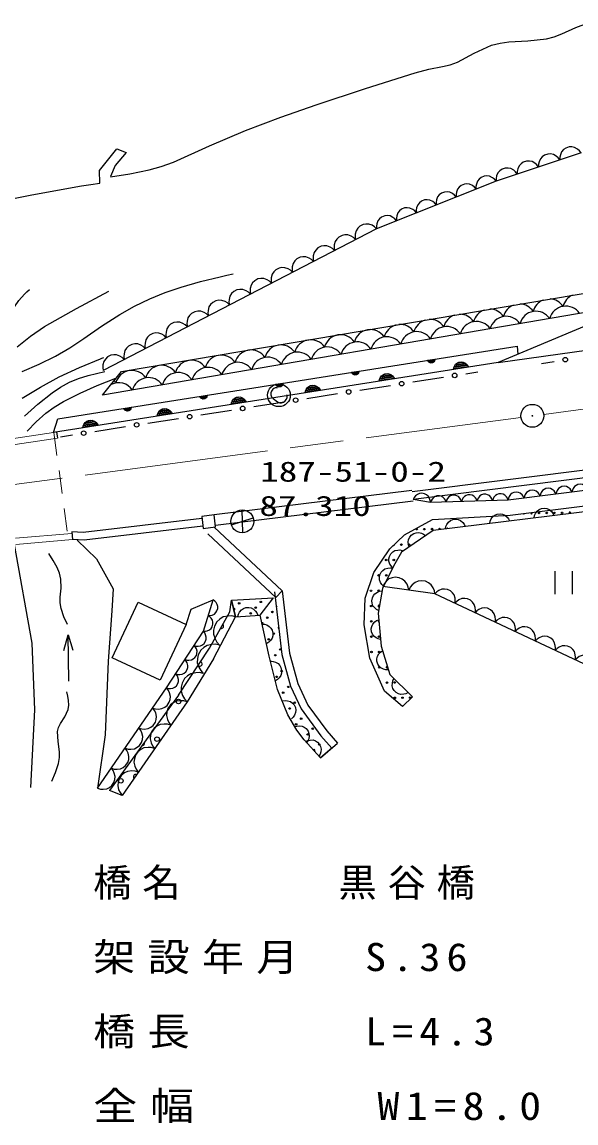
# Model space of a CAD drawing. Units: millimetres, scale not verified. Extents: x 40000 to 680000, y 20000 to 380000.
# Drawn here: x 331942 to 368083, y 237313 to 309188 of the extents above; entities that cross this region are included whole.
import ezdxf
from ezdxf.enums import TextEntityAlignment as Align

# ---------------------------------------------------------------- set-up
doc = ezdxf.new("R2010")
doc.units = ezdxf.units.MM
doc.header["$LTSCALE"] = 1000
doc.linetypes.add('CHAIN', pattern=[18.5, 12, -1.5, 3.5, -1.5])
doc.linetypes.add('USER1', pattern=[2.5, 1.5, -1])
for name, color, linetype, lineweight in [('M-BGD', 7, 'Continuous', 25), ('M-BMK', 2, 'CHAIN', 13), ('M-BMK-SRVR', 3, 'Continuous', 25), ('M-STR', 1, 'Continuous', 13)]:
    doc.layers.add(name, color=color, linetype=linetype, lineweight=lineweight)
doc.layers.add('M-STR-HTXT', color=7, linetype='Continuous')
doc.styles.add('ＭＳ ゴシック', font='')
doc.styles.get('ＭＳ ゴシック').set_extended_font_data('MS Gothic')

# ---------------------------------------------------------------- blocks, each defined once
blk = doc.blocks.new('BUHIN89')
at = {"color": 7, "linetype": 'Continuous', "lineweight": 25}
for p, q in [((-479, -12), (460, 135)), ((425, 193), (-464, 54)), ((-437, 121), (376, 249)), ((322, 304), (-397, 191)), ((-347, 262), (250, 356)), ((125, 399), (-243, 341))]:
    blk.add_line(p, q, dxfattribs=at)
blk.add_lwpolyline([(-494, -78), (-472, 42), (-431, 147), (-351, 271), (-252, 348), (-142, 403), (11, 427), (133, 408), (251, 366), (365, 272), (439, 185), (494, 78)], close=True, dxfattribs=at)
blk = doc.blocks.new('BUHIN90')
at = {"color": 7, "linetype": 'Continuous', "lineweight": 25}
for p, q in [((239, 6), (-230, -68)), ((-212, -97), (232, -27)), ((218, -60), (-188, -125)), ((-161, -152), (199, -95)), ((174, -131), (-125, -178)), ((-62, -200), (122, -171))]:
    blk.add_line(p, q, dxfattribs=at)
blk.add_lwpolyline([(247, 39), (236, -21), (215, -73), (176, -135), (126, -174), (71, -201), (-5, -213), (-66, -204), (-125, -183), (-182, -136), (-219, -93), (-247, -39)], close=True, dxfattribs=at)
blk = doc.blocks.new('BUHIN122')
at = {"color": 7, "linetype": 'Continuous', "lineweight": 25}
blk.add_lwpolyline([(-148, 633), (10, 616), (151, 569), (318, 481), (427, 360), (506, 222), (551, 25), (542, -134), (498, -291), (388, -447), (282, -552), (148, -633)], dxfattribs=at)
blk = doc.blocks.new('BUHIN124')
at = {"color": 7, "linetype": 'Continuous', "lineweight": 25}
blk.add_lwpolyline([(-645, -80), (-612, 75), (-550, 210), (-445, 367), (-313, 462), (-167, 526), (33, 551), (191, 525), (342, 465), (485, 338), (578, 222), (645, 80)], dxfattribs=at)
blk = doc.blocks.new('BUHIN140')
at = {"color": 7, "linetype": 'Continuous', "lineweight": 25}
blk.add_circle((0, 0), 149, dxfattribs=at)
blk = doc.blocks.new('BUHIN141')
at = {"color": 7, "linetype": 'Continuous', "lineweight": 25}
blk.add_circle((0, 0), 149, dxfattribs=at)
blk = doc.blocks.new('BUHIN275')
at = {"color": 7, "linetype": 'Continuous', "lineweight": 25}
blk.add_lwpolyline([(852, -118), (815, 86), (736, 267), (596, 477), (423, 605), (231, 697), (-33, 734), (-242, 698), (-443, 621), (-635, 457), (-756, 305), (-852, 118)], dxfattribs=at)
blk = doc.blocks.new('BUHIN276')
at = {"color": 7, "linetype": 'Continuous', "lineweight": 25}
blk.add_lwpolyline([(654, -309), (676, -135), (657, 29), (598, 234), (491, 380), (361, 501), (158, 597), (-19, 620), (-200, 610), (-395, 526), (-531, 434), (-654, 309)], dxfattribs=at)
blk = doc.blocks.new('BUHIN315')
at = {"color": 7, "linetype": 'Continuous', "lineweight": 25}
blk.add_lwpolyline([(686, 356), (553, 487), (401, 578), (189, 659), (-5, 663), (-192, 631), (-405, 521), (-540, 386), (-648, 225), (-703, 5), (-713, -169), (-686, -356)], dxfattribs=at)
blk = doc.blocks.new('BUHIN316')
at = {"color": 7, "linetype": 'Continuous', "lineweight": 25}
blk.add_lwpolyline([(649, 259), (541, 389), (413, 484), (229, 577), (55, 598), (-117, 586), (-318, 505), (-451, 396), (-563, 261), (-633, 68), (-657, -89), (-649, -259)], dxfattribs=at)
blk = doc.blocks.new('BUHIN317')
at = {"color": 7, "linetype": 'Continuous', "lineweight": 25}
blk.add_lwpolyline([(693, 231), (588, 373), (460, 481), (274, 588), (94, 621), (-87, 618), (-302, 547), (-447, 440), (-572, 306), (-656, 109), (-691, -53), (-693, -231)], dxfattribs=at)
blk = doc.blocks.new('BUHIN343')
at = {"color": 7, "linetype": 'Continuous', "lineweight": 25}
blk.add_lwpolyline([(-450, -655), (-266, -710), (-84, -719), (148, -690), (326, -600), (480, -480), (620, -277), (677, -89), (697, 109), (641, 336), (565, 499), (450, 655)], dxfattribs=at)
blk = doc.blocks.new('BUHIN344')
at = {"color": 7, "linetype": 'Continuous', "lineweight": 25}
blk.add_lwpolyline([(528, 927), (275, 979), (31, 970), (-276, 906), (-503, 765), (-697, 587), (-860, 300), (-915, 42), (-920, -225), (-819, -522), (-699, -731), (-528, -927)], dxfattribs=at)
blk = doc.blocks.new('BUHIN345')
at = {"color": 7, "linetype": 'Continuous', "lineweight": 25}
blk.add_lwpolyline([(531, 764), (315, 828), (103, 840), (-169, 808), (-377, 704), (-559, 564), (-724, 327), (-791, 108), (-816, -123), (-752, -389), (-664, -580), (-531, -764)], dxfattribs=at)
blk = doc.blocks.new('BUHIN346')
at = {"color": 7, "linetype": 'Continuous', "lineweight": 25}
for p, q in [((-578, 750), (-578, -750)), ((574, -750), (574, 750))]:
    blk.add_line(p, q, dxfattribs=at)
blk = doc.blocks.new('BUHIN353')
at = {"color": 7, "linetype": 'Continuous', "lineweight": 25}
blk.add_lwpolyline([(-157, -514), (-27, -512), (92, -480), (236, -415), (332, -321), (407, -212), (456, -52), (454, 80), (427, 212), (345, 347), (263, 437), (157, 514)], dxfattribs=at)
blk = doc.blocks.new('BUHIN354')
at = {"color": 7, "linetype": 'Continuous', "lineweight": 25}
blk.add_lwpolyline([(-301, -462), (-172, -497), (-46, -500), (115, -476), (236, -410), (342, -324), (435, -181), (471, -50), (482, 88), (439, 244), (383, 356), (301, 462)], dxfattribs=at)
blk = doc.blocks.new('BUHIN355')
at = {"color": 7, "linetype": 'Continuous', "lineweight": 25}
blk.add_lwpolyline([(522, 64), (468, 180), (393, 274), (277, 376), (154, 424), (27, 448), (-135, 428), (-253, 374), (-360, 297), (-447, 170), (-495, 61), (-522, -64)], dxfattribs=at)
blk = doc.blocks.new('BUHIN356')
at = {"color": 7, "linetype": 'Continuous', "lineweight": 25}
blk.add_lwpolyline([(505, 16), (464, 131), (400, 227), (298, 335), (185, 393), (65, 427), (-92, 422), (-209, 380), (-318, 316), (-413, 202), (-468, 102), (-505, -16)], dxfattribs=at)
blk = doc.blocks.new('BUHIN387')
at = {"color": 7, "linetype": 'Continuous', "lineweight": 25}
for radius in [746, 22.5]:
    blk.add_circle((0, 0), radius, dxfattribs=at)

msp = doc.modelspace()

# ---------------------------------------------------------------- linework, layer by layer
at = {"layer": 'M-BGD'}
for p, q in [((336999, 299486), (338129, 300912)), ((338730, 300671), (338009, 299831)), ((338129, 300912), (338730, 300671)), ((368414, 300647), (362867, 298797)), ((338009, 299831), (337721, 299110)), ((337024, 298677), (336999, 299486)), ((362867, 298797), (355073, 295693)), ((355073, 295693), (337241, 286447)), ((338439, 286379), (376608, 292840)), ((372210, 290824), (337202, 284821)), ((372165, 290816), (362998, 286951)), ((334276, 283286), (364237, 288029)), ((363007, 286955), (368919, 287779)), ((364237, 288029), (364279, 287491)), ((362998, 286951), (333994, 282393)), ((365842, 286901), (366657, 287029)), ((337202, 284821), (338439, 286379)), ((360895, 286229), (361683, 286351)), ((353978, 285153), (355984, 285465)), ((357436, 285691), (359442, 286003)), ((350520, 284615), (352525, 284927)), ((347061, 284077), (349067, 284389)), ((334003, 282380), (334273, 283280)), ((340144, 283001), (342150, 283313)), ((343603, 283539), (345609, 283851)), ((336686, 282463), (338692, 282775)), ((334198, 282425), (334257, 282029)), ((334445, 282114), (335233, 282237)), ((375067, 280736), (357389, 278517)), ((375129, 280239), (357451, 278021)), ((373039, 279141), (363650, 277981)), ((357368, 278597), (344471, 277006)), ((363795, 276990), (373174, 278164)), ((357453, 277902), (344557, 276312)), ((358599, 277822), (357451, 278021)), ((363650, 277981), (358599, 277822)), ((373228, 277787), (358765, 275998)), ((343680, 276767), (335937, 275868)), ((344471, 277006), (343662, 276914)), ((343662, 276914), (343751, 276132)), ((344560, 276224), (344471, 277006)), ((358730, 276705), (363795, 276990)), ((343738, 276270), (335994, 275371)), ((343751, 276132), (344560, 276224)), ((344480, 276206), (348918, 272046)), ((356885, 275719), (358730, 276705)), ((335937, 275868), (335190, 275908)), ((335190, 275908), (335233, 275408)), ((335994, 275371), (335233, 275408)), ((335543, 275366), (336811, 274142)), ((344070, 275768), (348507, 271608)), ((355936, 274794), (356885, 275719)), ((358765, 275998), (356692, 274584)), ((331426, 275071), (332585, 268647)), ((354898, 273255), (355936, 274794)), ((356692, 274584), (356183, 273667)), ((336811, 274142), (337893, 272178)), ((354320, 271567), (354898, 273255)), ((356183, 273667), (355454, 272214)), ((337893, 272178), (337808, 270742)), ((348421, 271988), (348892, 267898)), ((348507, 271608), (348918, 272046)), ((348918, 272046), (349384, 267994)), ((355454, 272214), (355178, 270597)), ((358881, 271860), (355474, 272333)), ((371957, 265689), (358881, 271860)), ((337831, 267680), (339520, 271315)), ((339520, 271315), (342653, 269859)), ((342969, 270867), (344410, 271466)), ((343782, 269410), (344410, 271466)), ((345508, 270688), (345606, 271440)), ((345606, 271440), (348338, 271607)), ((345879, 270367), (345606, 271440)), ((345606, 271440), (345879, 270367)), ((345879, 270367), (345606, 271440)), ((347474, 270473), (348338, 271607)), ((354274, 269844), (354320, 271567)), ((337808, 270742), (337559, 267464)), ((342653, 269859), (342969, 270867)), ((344182, 268310), (345508, 270688)), ((344444, 267623), (345879, 270367)), ((345879, 270367), (347474, 270473)), ((348072, 267795), (347474, 270473)), ((355178, 270597), (355365, 268449)), ((342653, 269859), (340964, 266224)), ((354632, 267657), (354274, 269844)), ((335002, 266167), (334946, 269173)), ((341375, 265712), (343782, 269410)), ((332585, 268647), (332752, 264280)), ((342144, 265245), (344182, 268310)), ((355365, 268449), (355929, 266596)), ((337559, 267464), (337371, 262657)), ((340964, 266224), (337831, 267680)), ((344444, 267623), (342713, 264806)), ((348611, 265602), (348072, 267795)), ((348892, 267898), (349461, 265829)), ((349384, 267994), (349932, 266002)), ((355596, 265503), (354632, 267657)), ((349932, 266002), (350587, 264598)), ((355929, 266596), (357413, 265132)), ((336872, 259162), (341375, 265712)), ((342144, 265245), (337659, 259012)), ((349293, 263959), (348611, 265602)), ((349461, 265829), (350155, 264342)), ((356775, 264496), (355596, 265503)), ((342713, 264806), (338468, 258697)), ((350587, 264598), (351822, 262917)), ((357413, 265132), (356775, 264496)), ((332752, 264280), (332502, 259224)), ((349874, 262968), (349293, 263959)), ((350155, 264342), (351445, 262589)), ((337371, 262657), (336872, 259162)), ((350346, 262334), (349874, 262968)), ((351445, 262589), (352150, 261777)), ((351822, 262917), (352528, 262105)), ((351414, 261148), (350346, 262334)), ((351414, 261148), (352528, 262105)), ((352150, 261777), (351414, 261148)), ((338468, 258697), (337659, 259012))]:
    msp.add_line(p, q, dxfattribs=at)
for points in [[(337721, 299086), (338982, 299280), (340226, 299534), (341029, 299761), (341815, 300047), (344163, 301101), (346531, 302098), (348818, 302968), (351135, 303787), (354350, 304853), (357588, 305863), (358473, 306105), (359374, 306289), (359869, 306396), (360346, 306561), (361451, 307152), (362571, 307683), (363127, 307815), (363710, 307890), (364945, 307961), (366168, 308092), (366668, 308221), (367152, 308409), (368065, 308827), (369000, 309188)], [(329328, 297244), (332580, 297903), (335827, 298500), (336421, 298589), (337024, 298677)], [(331949, 286374), (333054, 286846), (334128, 287371), (335061, 287927), (335965, 288537), (337128, 289341), (338332, 290100), (339286, 290629), (340277, 291108), (341284, 291525), (342314, 291885), (343580, 292252), (344869, 292562), (345297, 292658), (345725, 292752)], [(331147, 288889), (331137, 289431), (331187, 289951), (331284, 290282), (331444, 290601), (331739, 291013), (332101, 291411), (332257, 291568), (332423, 291732)], [(331621, 287978), (332499, 288671), (333411, 289315), (335490, 290481), (337598, 291622)], [(331949, 284625), (333144, 285348), (334367, 286019), (335698, 286636), (337056, 287199), (337159, 287240), (337270, 287285)], [(332095, 283459), (332972, 284240), (333901, 284984), (334447, 285354), (335030, 285676), (335626, 285923), (336255, 286117), (336792, 286251), (337343, 286374)], [(332277, 282474), (332858, 283084), (333485, 283652), (334042, 284051), (334644, 284408), (335729, 284966), (336834, 285467), (337445, 285706), (338072, 285937)], [(348602, 285299), (348527, 285316), (348454, 285304), (348378, 285270), (348310, 285213), (348225, 285094), (348176, 284987), (348173, 284841), (348217, 284722), (348321, 284610), (348620, 284396), (348766, 284329), (348875, 284320), (349002, 284363), (349105, 284455), (349188, 284571), (349242, 284666), (349247, 284731), (349238, 284803), (349209, 284851)], [(358599, 277822), (358579, 277961), (358529, 278085), (358439, 278231), (358325, 278322), (358198, 278388), (358020, 278419), (357877, 278399), (357739, 278352), (357605, 278245), (357520, 278145), (357451, 278021)], [(357192, 274925), (357151, 275077), (357144, 275226), (357165, 275414), (357239, 275559), (357340, 275683), (357506, 275796), (357658, 275845), (357820, 275861), (358005, 275814), (358141, 275754), (358266, 275658)], [(356122, 273557), (356017, 273675), (355944, 273805), (355879, 273983), (355880, 274145), (355915, 274301), (356012, 274477), (356126, 274589), (356264, 274676), (356451, 274717), (356599, 274724), (356754, 274694)], [(334909, 269857), (334670, 270365), (334489, 270893), (334434, 271262), (334439, 271650), (334488, 272232), (334475, 272812), (334381, 273199), (334226, 273574), (333977, 274031), (333694, 274481)], [(355527, 272359), (355417, 272473), (355339, 272600), (355266, 272774), (355261, 272937), (355288, 273094), (355379, 273274), (355488, 273390), (355622, 273483), (355806, 273532), (355955, 273545), (356110, 273521)], [(355206, 270765), (355068, 270841), (354956, 270940), (354836, 271085), (354783, 271239), (354764, 271398), (354798, 271596), (354868, 271739), (354969, 271867), (355132, 271968), (355270, 272023), (355425, 272046)], [(346028, 270377), (346070, 270529), (346139, 270661), (346253, 270812), (346390, 270899), (346540, 270955), (346741, 270968), (346896, 270933), (347044, 270865), (347180, 270730), (347266, 270609), (347325, 270463)], [(355328, 268876), (355175, 268914), (355042, 268981), (354888, 269092), (354798, 269227), (354740, 269376), (354722, 269576), (354754, 269732), (354819, 269882), (354951, 270020), (355070, 270109), (355215, 270171)], [(334677, 268167), (334946, 269173), (335250, 268178)], [(355836, 266901), (355678, 266907), (355534, 266945), (355361, 267021), (355245, 267135), (355157, 267268), (355099, 267461), (355098, 267620), (355131, 267780), (355231, 267943), (355329, 268054), (355458, 268144)], [(357134, 265408), (356992, 265338), (356848, 265302), (356659, 265287), (356503, 265332), (356362, 265407), (356218, 265548), (356142, 265688), (356095, 265844), (356105, 266035), (356138, 266180), (356208, 266320)], [(333881, 259628), (334132, 260200), (334325, 260792), (334386, 261163), (334387, 261543), (334290, 262216), (334257, 262869), (334320, 263139), (334444, 263397), (334728, 263837), (334955, 264298), (334998, 264581), (334982, 264886), (334931, 265169), (334862, 265466)], [(348962, 264871), (349119, 264889), (349267, 264873), (349449, 264824), (349581, 264728), (349688, 264610), (349776, 264429), (349801, 264271), (349792, 264109), (349718, 263932), (349637, 263807), (349524, 263699)], [(349722, 263172), (349873, 263220), (350021, 263233), (350209, 263219), (350357, 263151), (350485, 263056), (350605, 262894), (350660, 262744), (350683, 262583), (350644, 262396), (350589, 262258), (350498, 262129)], [(350445, 262224), (350591, 262285), (350737, 262312), (350926, 262316), (351080, 262262), (351216, 262179), (351351, 262029), (351419, 261885), (351457, 261727), (351435, 261537), (351393, 261394), (351315, 261258)]]:
    msp.add_lwpolyline(points, dxfattribs=at)
for centre, radius in [((348700, 284824), 746), ((365678, 277135), 49.8), ((366178, 277138), 49.8), ((366678, 277142), 49.8), ((367178, 277145), 49.8), ((357685, 276078), 49.8), ((358185, 276082), 49.8), ((358685, 276085), 49.8), ((356693, 275071), 49.8), ((357193, 275075), 49.8), ((355700, 274064), 49.8), ((356200, 274068), 49.8), ((355207, 273061), 49.8), ((355707, 273064), 49.8), ((354714, 272057), 49.8), ((355214, 272061), 49.8), ((346109, 271237), 49.8), ((347191, 270955), 49.8), ((347520, 271332), 49.8), ((354721, 271057), 49.8), ((346862, 270579), 49.8), ((347944, 270297), 49.8), ((348273, 270673), 49.8), ((354728, 270057), 49.8), ((348038, 268886), 49.8), ((348367, 269262), 49.8), ((354735, 269057), 49.8), ((355235, 269061), 49.8), ((348791, 268228), 49.8), ((354742, 268057), 49.8), ((355242, 268061), 49.8), ((348462, 267851), 49.8), ((348885, 266817), 49.8), ((355249, 267061), 49.8), ((348556, 266440), 49.8), ((355756, 266064), 49.8), ((356256, 266068), 49.8), ((348980, 265406), 49.8), ((349309, 265782), 49.8), ((342151, 264829), 149), ((349732, 264747), 49.8), ((356263, 265068), 49.8), ((356763, 265071), 49.8), ((357263, 265075), 49.8), ((349403, 264371), 49.8), ((349827, 263336), 49.8), ((350156, 263712), 49.8), ((350909, 263054), 49.8), ((340752, 262371), 149), ((350579, 262678), 49.8), ((351332, 262019), 49.8), ((338388, 259648), 149)]:
    msp.add_circle(centre, radius, dxfattribs=at)
for centre, radius, start, end in [((366339, 290035), 1076, 33.31311, 87.16309), ((368283, 290369), 1076, 113.05286, 166.14606), ((362449, 289369), 1076, 109.76111, 166.14606), ((362449, 289369), 1076, 33.31311, 89.45337), ((364394, 289702), 1076, 110.96338, 166.14606), ((364394, 289702), 1076, 33.31311, 88.2511), ((366339, 290035), 1076, 112.05139, 166.14606), ((367420, 289566), 1076, 33.31311, 166.14606), ((358559, 288702), 1076, 106.78235, 166.14606), ((358559, 288702), 1076, 33.31311, 92.43213), ((360504, 289035), 1076, 108.39783, 166.14606), ((360504, 289035), 1076, 33.31311, 90.81665), ((363530, 288899), 1076, 33.31311, 166.14606), ((365475, 289232), 1076, 33.31311, 166.14606), ((354669, 288035), 1076, 33.31311, 166.14606), ((356614, 288368), 1076, 104.67896, 166.14606), ((356614, 288368), 1076, 33.31311, 94.53552), ((357696, 287898), 1076, 33.31311, 166.14606), ((359641, 288232), 1076, 33.31311, 166.14606), ((361586, 288565), 1076, 33.31311, 166.14606), ((350779, 287368), 1076, 33.31311, 166.14606), ((352724, 287701), 1076, 33.31311, 166.14606), ((353806, 287231), 1076, 33.31311, 166.14606), ((355751, 287565), 1076, 33.31311, 166.14606), ((346890, 286701), 1076, 33.31311, 166.14606), ((348835, 287034), 1076, 33.31311, 166.14606), ((349916, 286564), 1076, 33.31311, 166.14606), ((351861, 286898), 1076, 33.31311, 166.14606), ((343000, 286034), 1076, 33.31311, 166.14606), ((344945, 286367), 1076, 33.31311, 166.14606), ((346026, 285897), 1076, 33.31311, 166.14606), ((347971, 286231), 1076, 33.31311, 166.14606), ((339110, 285367), 1076, 33.31311, 166.14606), ((341055, 285700), 1076, 33.31311, 166.14606), ((342137, 285230), 1076, 33.31311, 166.14606), ((344082, 285564), 1076, 33.31311, 166.14606), ((338247, 284563), 1076, 33.31311, 116.94641), ((337165, 285033), 1076, 33.31311, 42.98132), ((340192, 284897), 1076, 33.31311, 166.14606), ((364678, 277127), 49.8, 219.93837, 334.3297), ((365178, 277131), 49.8, 147.63324, 46.63483), ((367678, 277149), 49.8, 293.23714, 260.85996), ((359185, 276089), 49.8, 317.11279, 236.98431), ((359685, 276092), 49.8, 30.47955, 163.61756), ((356193, 275068), 49.8, 244.31818, 24.20196), ((348602, 271050), 49.8, 144.03708, 227.79438), ((355221, 271061), 49.8, 34.54916, 306.04823), ((345780, 270861), 49.8, 252.29297, 136.24387), ((344949, 269745), 149, 251.94642, 49.76656), ((347615, 269921), 49.8, 269.85705, 116.42475), ((348697, 269639), 49.8, 78.91471, 292.91676), ((355228, 270061), 49.8, 98.65067, 271.34036), ((343550, 267287), 149, 220.71584, 72.03613), ((348133, 267475), 49.8, 337.23393, 49.04787), ((355749, 267064), 49.8, 60.54707, 333.28212), ((351661, 262396), 49.8, 178.84118, 263.14694), ((339787, 262106), 149, 266.4308, 22.09485), ((351003, 261643), 49.8, 280.62291, 163.39209), ((339353, 259913), 149, 67.96491, 222.43444)]:
    msp.add_arc(centre, radius, start, end, dxfattribs=at)
at = {"layer": 'M-BMK'}
for p, q in [((365981, 283570), (390720, 286842)), ((299370, 274759), (364494, 283373))]:
    msp.add_line(p, q, dxfattribs=at)
at = {"layer": 'M-BMK-SRVR'}
for p, q in [((345598, 276364), (347021, 276812)), ((346292, 277333), (346327, 275842))]:
    msp.add_line(p, q, dxfattribs=at)
msp.add_circle((346311, 276587), 746, dxfattribs=at)
at = {"layer": 'M-STR'}
for p, q in [((329278, 281690), (334003, 282380)), ((334257, 282029), (330618, 281481)), ((331509, 275488), (335199, 275806)), ((331543, 275089), (335233, 275408))]:
    msp.add_line(p, q, dxfattribs=at)
at = {"layer": 'M-STR', "linetype": 'USER1'}
msp.add_line((334021, 282382), (334963, 275416), dxfattribs=at)

# ---------------------------------------------------------------- block references
at = {"layer": 'M-BGD', "rotation": 359.99994}
for name, p in [('BUHIN317', (366334, 299953)), ('BUHIN317', (367721, 300415)), ('BUHIN317', (364947, 299491)), ('BUHIN316', (362217, 298539)), ('BUHIN317', (363560, 299028)), ('BUHIN316', (360918, 298021)), ('BUHIN316', (358321, 296987)), ('BUHIN316', (359619, 297504)), ('BUHIN316', (357022, 296469)), ('BUHIN316', (355723, 295952)), ('BUHIN315', (354388, 295337)), ('BUHIN315', (353016, 294626)), ('BUHIN315', (351644, 293915)), ('BUHIN315', (350272, 293204)), ('BUHIN315', (348901, 292492)), ('BUHIN315', (347529, 291781)), ('BUHIN315', (346157, 291070)), ('BUHIN315', (344786, 290359)), ('BUHIN315', (343414, 289647)), ('BUHIN315', (342042, 288936)), ('BUHIN315', (340670, 288225)), ('BUHIN315', (339299, 287514)), ('BUHIN315', (337927, 286802)), ('BUHIN90', (358641, 287143)), ('BUHIN89', (360581, 286571)), ('BUHIN141', (367383, 287144)), ('BUHIN90', (353685, 286359)), ('BUHIN89', (355747, 285812)), ('BUHIN140', (360169, 286116)), ('BUHIN90', (348730, 285574)), ('BUHIN89', (350913, 285052)), ('BUHIN140', (356710, 285578)), ('BUHIN90', (343774, 284790)), ('BUHIN89', (346079, 284292)), ('BUHIN140', (349793, 284502)), ('BUHIN140', (353252, 285040)), ('BUHIN90', (338819, 284005)), ('BUHIN89', (341245, 283532)), ('BUHIN140', (346335, 283964)), ('BUHIN387', (365237, 283480)), ('BUHIN89', (336411, 282773)), ('BUHIN140', (342877, 283426)), ('BUHIN140', (335960, 282350)), ('BUHIN140', (339418, 282888)), ('BUHIN355', (367301, 278432)), ('BUHIN355', (368345, 278561)), ('BUHIN356', (359104, 277838)), ('BUHIN356', (360114, 277870)), ('BUHIN356', (361124, 277901)), ('BUHIN356', (362135, 277933)), ('BUHIN356', (363145, 277965)), ('BUHIN355', (364172, 278045)), ('BUHIN355', (365215, 278174)), ('BUHIN355', (366258, 278303)), ('BUHIN124', (365997, 276893)), ('BUHIN124', (360211, 276177)), ('BUHIN124', (363104, 276535)), ('BUHIN346', (367279, 272588)), ('BUHIN275', (356326, 272214)), ('BUHIN275', (358029, 271978)), ('BUHIN276', (359535, 271551)), ('BUHIN353', (344253, 270952)), ('BUHIN276', (360842, 270934)), ('BUHIN353', (343939, 269924)), ('BUHIN344', (345351, 269440)), ('BUHIN276', (362150, 270317)), ('BUHIN276', (363457, 269700)), ('BUHIN122', (347758, 269255)), ('BUHIN276', (364765, 269083)), ('BUHIN354', (343481, 268948)), ('BUHIN276', (366073, 268466)), ('BUHIN354', (342880, 268023)), ('BUHIN344', (344296, 267586)), ('BUHIN276', (367380, 267849)), ('BUHIN354', (342278, 267099)), ('BUHIN122', (348327, 266820)), ('BUHIN276', (368688, 267231)), ('BUHIN344', (343241, 265733)), ('BUHIN354', (341676, 266175)), ('BUHIN343', (340925, 265057)), ('BUHIN345', (342183, 264042)), ('BUHIN343', (340024, 263747)), ('BUHIN343', (339124, 262437)), ('BUHIN345', (341121, 262515)), ('BUHIN343', (338223, 261127)), ('BUHIN345', (340060, 260988)), ('BUHIN343', (337322, 259817)), ('BUHIN345', (338998, 259461))]:
    msp.add_blockref(name, p, dxfattribs=at)

# ---------------------------------------------------------------- texts
at = {"layer": 'M-BMK-SRVR', "style": 'ＭＳ ゴシック', "width": 1.35}
for s, p in [('187-51-0-2', (347480, 278782)), ('87.310', (347426, 276545))]:
    msp.add_text(s, height=1320, dxfattribs=at).set_placement(p, align=Align.BOTTOM_LEFT)
at = {"layer": 'M-STR-HTXT', "char_height": 1833, "attachment_point": 7, "style": 'ＭＳ ゴシック'}
for s, insert in [('\\T1.28;橋名\u3000\u3000\u3000黒谷橋', (336584, 251887)), ('\\T1.29;\\W1.1;架設年月\u3000S.36', (336584, 247028)), ('\\T1.29;\\W1.1;橋長\u3000\u3000\u3000L=4.3', (336584, 242170)), ('\\T1.29;\\W1.15;全幅\u3000\u3000\u3000W1=8.0', (336584, 237313))]:
    msp.add_mtext(s, dxfattribs=dict(at, insert=insert))

doc.saveas('drawing.dxf')
